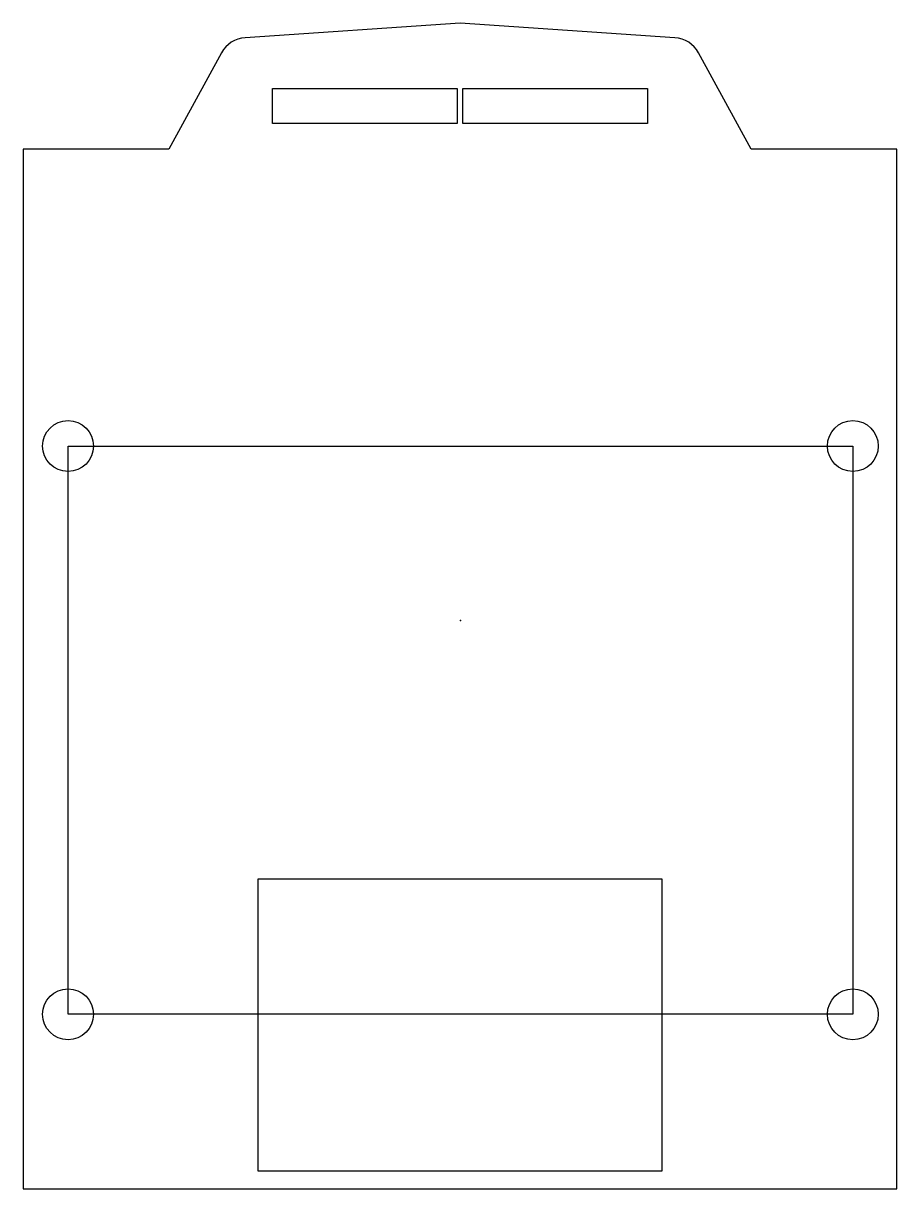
# Model space of a CAD drawing. Header units: millimetres. Extents: x -30.1 to 30, y -39.1 to 41.1.
import ezdxf

# ---------------------------------------------------------------- set-up
doc = ezdxf.new("R2010")
doc.units = ezdxf.units.MM
doc.layers.get('0').update_dxf_attribs({"linetype": 'CONTINUOUS'})

msp = doc.modelspace()

# ---------------------------------------------------------------- linework, layer by layer
for p, q in [((-27, 12), (27, 12)), ((-27, -27.107), (-27, 12)), ((27, 12), (27, -27.107)), ((27, -27.107), (-27, -27.107))]:
    msp.add_line(p, q)
msp.add_lwpolyline([(-30.079, -39.107), (30.021, -39.107), (30.021, 32.435), (20.011, 32.435), (20.011, 32.435), (20.011, 32.435), (16.386, 39.062, 0.25624), (14.765, 40.098), (-0.029, 41.089), (-14.824, 40.098, 0.25624), (-16.445, 39.062), (-20.07, 32.435), (-20.069, 32.435), (-20.07, 32.435), (-30.079, 32.435)], format="xyb", close=True)
for points in [[(-0.229, 36.607), (-0.229, 34.195), (-12.929, 34.195), (-12.929, 36.607)], [(0.171, 36.607), (12.87, 36.607), (12.87, 34.195), (0.171, 34.195)], [(13.87, -37.893), (-13.929, -37.893), (-13.929, -17.793), (13.87, -17.793)]]:
    msp.add_lwpolyline(points, close=True)
for centre in [(-27, 12), (27, 12), (-27, -27.107), (27, -27.107)]:
    msp.add_circle(centre, 1.75)
msp.add_point((0, 0))

doc.saveas('drawing.dxf')
